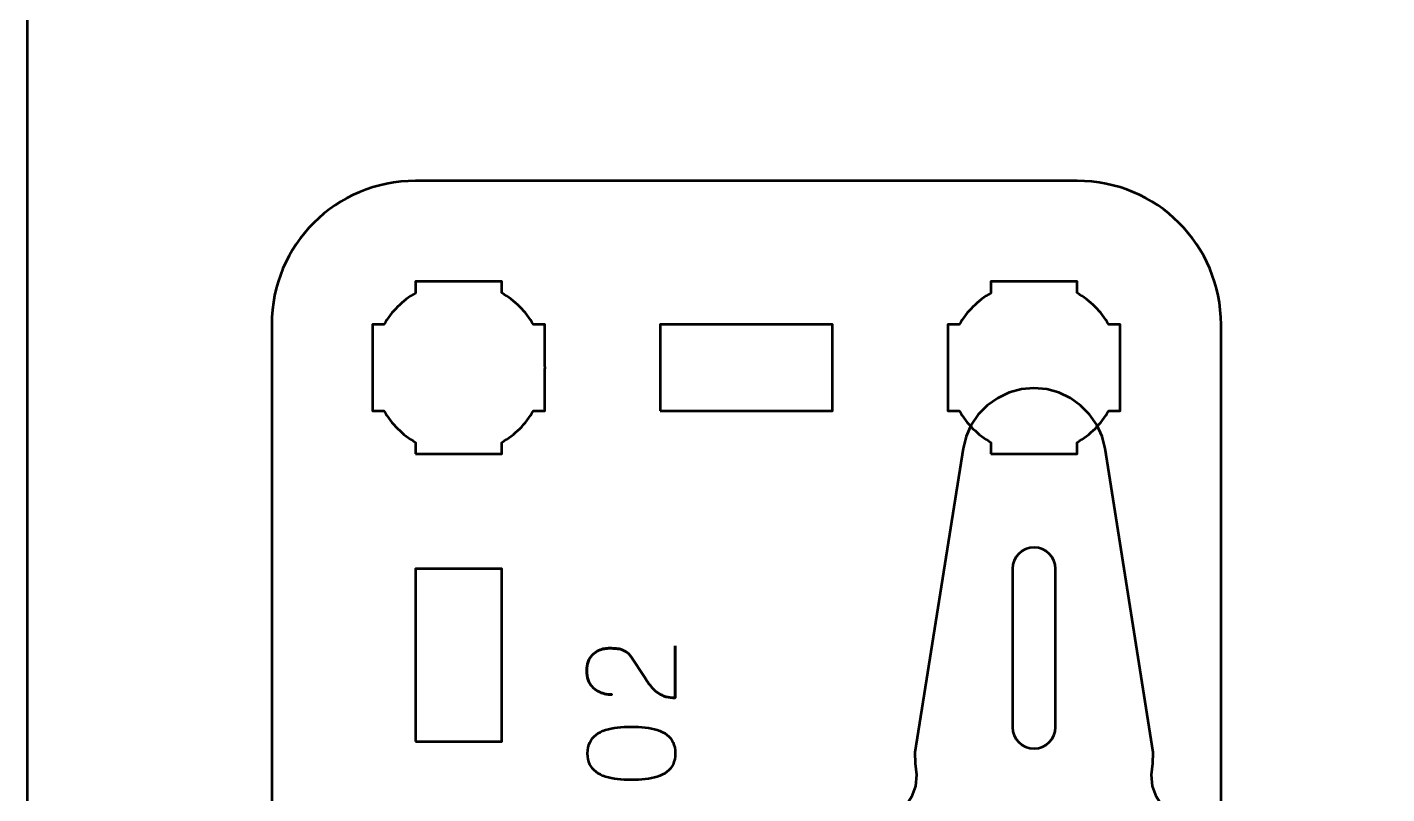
# Model space of a CAD drawing. Header units: centimetres. Extents: x -21 to 0, y -29.7 to 0.
# Drawn here: x -21 to -16.274, y -13.082 to -10.416 of the extents above; entities that cross this region are included whole.
import ezdxf

# ---------------------------------------------------------------- set-up
doc = ezdxf.new("R2010")
doc.units = ezdxf.units.CM
doc.header["$MEASUREMENT"] = 0
doc.layers.add('Layer 1', color=7, linetype='Continuous')

msp = doc.modelspace()

# ---------------------------------------------------------------- linework, layer by layer
at = {"layer": 'Layer 1', "color": 22, "lineweight": 53}
msp.add_open_spline([(-21.00003, -29.19995), (-21.00003, -29.19995), (-21.00003, -0.49992), (-21.00003, -0.49992), (-21.00003, -0.49992), (-21.00003, -0.22295), (-20.77694, 0.00004), (-20.49994, 0.00004), (-20.49994, 0.00004), (-20.49994, 0.00004), (-0.50008, 0.00004), (-0.50008, 0.00004), (-0.50008, 0.00004), (-0.22294, 0.00004), (0.00002, -0.22295), (0.00002, -0.49992), (0.00002, -0.49992), (0.00002, -0.49992), (0.00002, -29.19995), (0.00002, -29.19995), (0.00002, -29.19995), (0.00002, -29.47695), (-0.22294, -29.70004), (-0.50008, -29.70004), (-0.50008, -29.70004), (-0.50008, -29.70004), (-20.49994, -29.70004), (-20.49994, -29.70004), (-20.49994, -29.70004), (-20.77694, -29.70004), (-21.00003, -29.47695), (-21.00003, -29.19995)], degree=3, knots=[0, 0, 0, 0, 0.125, 0.125, 0.125, 0.125, 0.25, 0.25, 0.25, 0.25, 0.375, 0.375, 0.375, 0.375, 0.5, 0.5, 0.5, 0.5, 0.625, 0.625, 0.625, 0.625, 0.75, 0.75, 0.75, 0.75, 0.875, 0.875, 0.875, 0.875, 1, 1, 1, 1], dxfattribs=at)
at = {"layer": 'Layer 1', "color": 114, "lineweight": 53}
msp.add_open_spline([(-20.15003, -15.74994), (-20.15003, -15.74994), (-20.15003, -11.45007), (-20.15003, -11.45007), (-20.15003, -11.45007), (-20.15003, -11.17293), (-19.92694, -10.94997), (-19.64994, -10.94997), (-19.64994, -10.94997), (-19.64994, -10.94997), (-17.35007, -10.94997), (-17.35007, -10.94997), (-17.35007, -10.94997), (-17.07293, -10.94997), (-16.84997, -11.17293), (-16.84997, -11.45007), (-16.84997, -11.45007), (-16.84997, -11.45007), (-16.84997, -15.74994), (-16.84997, -15.74994), (-16.84997, -15.74994), (-16.84997, -16.02694), (-17.07293, -16.25003), (-17.35007, -16.25003), (-17.35007, -16.25003), (-17.35007, -16.25003), (-19.64994, -16.25003), (-19.64994, -16.25003), (-19.64994, -16.25003), (-19.92694, -16.25003), (-20.15003, -16.02694), (-20.15003, -15.74994)], degree=3, knots=[0, 0, 0, 0, 0.125, 0.125, 0.125, 0.125, 0.25, 0.25, 0.25, 0.25, 0.375, 0.375, 0.375, 0.375, 0.5, 0.5, 0.5, 0.5, 0.625, 0.625, 0.625, 0.625, 0.75, 0.75, 0.75, 0.75, 0.875, 0.875, 0.875, 0.875, 1, 1, 1, 1], dxfattribs=at)
at = {"layer": 'Layer 1', "lineweight": 53}
for points, knots in [([(-19.65006, -11.9), (-19.65006, -11.9), (-19.65006, -11.8598), (-19.65006, -11.8598), (-19.65006, -11.8598), (-19.69558, -11.83347), (-19.73351, -11.79551), (-19.75984, -11.75), (-19.75984, -11.75), (-19.75984, -11.75), (-19.80006, -11.75), (-19.80006, -11.75), (-19.80006, -11.75), (-19.80006, -11.75), (-19.80006, -11.45), (-19.80006, -11.45), (-19.80006, -11.45), (-19.80006, -11.45), (-19.75987, -11.45), (-19.75987, -11.45), (-19.75987, -11.45), (-19.73354, -11.40447), (-19.69559, -11.36648), (-19.65006, -11.34012), (-19.65006, -11.34012), (-19.65006, -11.34012), (-19.65006, -11.3), (-19.65006, -11.3), (-19.65006, -11.3), (-19.65006, -11.3), (-19.50464, -11.3), (-19.50464, -11.3), (-19.50464, -11.3), (-19.50464, -11.3), (-19.49999, -11.29994), (-19.49999, -11.29994), (-19.49999, -11.29994), (-19.49999, -11.29994), (-19.49535, -11.3), (-19.49535, -11.3), (-19.49535, -11.3), (-19.49535, -11.3), (-19.35006, -11.3), (-19.35006, -11.3), (-19.35006, -11.3), (-19.35006, -11.3), (-19.35006, -11.34007), (-19.35006, -11.34007), (-19.35006, -11.34007), (-19.30449, -11.36642), (-19.26648, -11.40442), (-19.24012, -11.45), (-19.24012, -11.45), (-19.24012, -11.45), (-19.20006, -11.45), (-19.20006, -11.45), (-19.20006, -11.45), (-19.20006, -11.45), (-19.20006, -11.59328), (-19.20006, -11.59328), (-19.20006, -11.59328), (-19.20006, -11.59328), (-19.19998, -11.59995), (-19.19998, -11.59995), (-19.19998, -11.59995), (-19.19998, -11.59995), (-19.20006, -11.60663), (-19.20006, -11.60663), (-19.20006, -11.60663), (-19.20006, -11.60663), (-19.20006, -11.75), (-19.20006, -11.75), (-19.20006, -11.75), (-19.20006, -11.75), (-19.24016, -11.75), (-19.24016, -11.75), (-19.24016, -11.75), (-19.26652, -11.79554), (-19.30451, -11.83352), (-19.35006, -11.85985), (-19.35006, -11.85985), (-19.35006, -11.85985), (-19.35006, -11.9), (-19.35006, -11.9), (-19.35006, -11.9), (-19.35006, -11.9), (-19.65006, -11.9), (-19.65006, -11.9)], [0, 0, 0, 0, 0.0454545, 0.0454545, 0.0454545, 0.0454545, 0.0909091, 0.0909091, 0.0909091, 0.0909091, 0.1363636, 0.1363636, 0.1363636, 0.1363636, 0.1818182, 0.1818182, 0.1818182, 0.1818182, 0.2272727, 0.2272727, 0.2272727, 0.2272727, 0.2727273, 0.2727273, 0.2727273, 0.2727273, 0.3181818, 0.3181818, 0.3181818, 0.3181818, 0.3636364, 0.3636364, 0.3636364, 0.3636364, 0.4090909, 0.4090909, 0.4090909, 0.4090909, 0.4545455, 0.4545455, 0.4545455, 0.4545455, 0.5, 0.5, 0.5, 0.5, 0.5454545, 0.5454545, 0.5454545, 0.5454545, 0.5909091, 0.5909091, 0.5909091, 0.5909091, 0.6363636, 0.6363636, 0.6363636, 0.6363636, 0.6818182, 0.6818182, 0.6818182, 0.6818182, 0.7272727, 0.7272727, 0.7272727, 0.7272727, 0.7727273, 0.7727273, 0.7727273, 0.7727273, 0.8181818, 0.8181818, 0.8181818, 0.8181818, 0.8636364, 0.8636364, 0.8636364, 0.8636364, 0.9090909, 0.9090909, 0.9090909, 0.9090909, 0.9545455, 0.9545455, 0.9545455, 0.9545455, 1, 1, 1, 1]), ([(-17.65006, -11.9), (-17.65006, -11.9), (-17.65006, -11.8598), (-17.65006, -11.8598), (-17.65006, -11.8598), (-17.69558, -11.83347), (-17.73351, -11.79551), (-17.75984, -11.75), (-17.75984, -11.75), (-17.75984, -11.75), (-17.80006, -11.75), (-17.80006, -11.75), (-17.80006, -11.75), (-17.80006, -11.75), (-17.80006, -11.45), (-17.80006, -11.45), (-17.80006, -11.45), (-17.80006, -11.45), (-17.75987, -11.45), (-17.75987, -11.45), (-17.75987, -11.45), (-17.73354, -11.40447), (-17.69559, -11.36648), (-17.65006, -11.34012), (-17.65006, -11.34012), (-17.65006, -11.34012), (-17.65006, -11.3), (-17.65006, -11.3), (-17.65006, -11.3), (-17.65006, -11.3), (-17.50464, -11.3), (-17.50464, -11.3), (-17.50464, -11.3), (-17.50464, -11.3), (-17.49999, -11.29994), (-17.49999, -11.29994), (-17.49999, -11.29994), (-17.49999, -11.29994), (-17.49535, -11.3), (-17.49535, -11.3), (-17.49535, -11.3), (-17.49535, -11.3), (-17.35006, -11.3), (-17.35006, -11.3), (-17.35006, -11.3), (-17.35006, -11.3), (-17.35006, -11.34007), (-17.35006, -11.34007), (-17.35006, -11.34007), (-17.30449, -11.36642), (-17.26648, -11.40442), (-17.24012, -11.45), (-17.24012, -11.45), (-17.24012, -11.45), (-17.20006, -11.45), (-17.20006, -11.45), (-17.20006, -11.45), (-17.20006, -11.45), (-17.20006, -11.59328), (-17.20006, -11.59328), (-17.20006, -11.59328), (-17.20006, -11.59328), (-17.19998, -11.59995), (-17.19998, -11.59995), (-17.19998, -11.59995), (-17.19998, -11.59995), (-17.20006, -11.60663), (-17.20006, -11.60663), (-17.20006, -11.60663), (-17.20006, -11.60663), (-17.20006, -11.75), (-17.20006, -11.75), (-17.20006, -11.75), (-17.20006, -11.75), (-17.24016, -11.75), (-17.24016, -11.75), (-17.24016, -11.75), (-17.26652, -11.79554), (-17.30451, -11.83352), (-17.35006, -11.85985), (-17.35006, -11.85985), (-17.35006, -11.85985), (-17.35006, -11.9), (-17.35006, -11.9), (-17.35006, -11.9), (-17.35006, -11.9), (-17.65006, -11.9), (-17.65006, -11.9)], [0, 0, 0, 0, 0.0454545, 0.0454545, 0.0454545, 0.0454545, 0.0909091, 0.0909091, 0.0909091, 0.0909091, 0.1363636, 0.1363636, 0.1363636, 0.1363636, 0.1818182, 0.1818182, 0.1818182, 0.1818182, 0.2272727, 0.2272727, 0.2272727, 0.2272727, 0.2727273, 0.2727273, 0.2727273, 0.2727273, 0.3181818, 0.3181818, 0.3181818, 0.3181818, 0.3636364, 0.3636364, 0.3636364, 0.3636364, 0.4090909, 0.4090909, 0.4090909, 0.4090909, 0.4545455, 0.4545455, 0.4545455, 0.4545455, 0.5, 0.5, 0.5, 0.5, 0.5454545, 0.5454545, 0.5454545, 0.5454545, 0.5909091, 0.5909091, 0.5909091, 0.5909091, 0.6363636, 0.6363636, 0.6363636, 0.6363636, 0.6818182, 0.6818182, 0.6818182, 0.6818182, 0.7272727, 0.7272727, 0.7272727, 0.7272727, 0.7727273, 0.7727273, 0.7727273, 0.7727273, 0.8181818, 0.8181818, 0.8181818, 0.8181818, 0.8636364, 0.8636364, 0.8636364, 0.8636364, 0.9090909, 0.9090909, 0.9090909, 0.9090909, 0.9545455, 0.9545455, 0.9545455, 0.9545455, 1, 1, 1, 1]), ([(-18.79999, -11.75007), (-18.79999, -11.75007), (-18.79999, -11.45007), (-18.79999, -11.45007), (-18.79999, -11.45007), (-18.79999, -11.45007), (-18.19998, -11.45007), (-18.19998, -11.45007), (-18.19998, -11.45007), (-18.19998, -11.45007), (-18.19998, -11.75007), (-18.19998, -11.75007), (-18.19998, -11.75007), (-18.19998, -11.75007), (-18.79999, -11.75007), (-18.79999, -11.75007)], [0, 0, 0, 0, 0.25, 0.25, 0.25, 0.25, 0.5, 0.5, 0.5, 0.5, 0.75, 0.75, 0.75, 0.75, 1, 1, 1, 1]), ([(-19.64994, -12.90002), (-19.64994, -12.90002), (-19.64994, -12.30002), (-19.64994, -12.30002), (-19.64994, -12.30002), (-19.64994, -12.30002), (-19.34993, -12.30002), (-19.34993, -12.30002), (-19.34993, -12.30002), (-19.34993, -12.30002), (-19.34993, -12.90002), (-19.34993, -12.90002), (-19.34993, -12.90002), (-19.34993, -12.90002), (-19.64994, -12.90002), (-19.64994, -12.90002)], [0, 0, 0, 0, 0.25, 0.25, 0.25, 0.25, 0.5, 0.5, 0.5, 0.5, 0.75, 0.75, 0.75, 0.75, 1, 1, 1, 1])]:
    msp.add_open_spline(points, degree=3, knots=knots, dxfattribs=at)
at = {"layer": 'Layer 1', "color": 30, "lineweight": 53}
for points, knots in [([(-19.2193, -13.35327), (-19.2193, -13.35327), (-18.16182, -13.18613), (-18.16182, -13.18613), (-18.16182, -13.18613), (-18.16182, -13.18613), (-18.123, -13.18692), (-18.123, -13.18692), (-18.123, -13.18692), (-18.123, -13.18692), (-18.08418, -13.19168), (-18.08418, -13.19168), (-18.08418, -13.19168), (-18.08418, -13.19168), (-18.04537, -13.18771), (-18.04537, -13.18771), (-18.04537, -13.18771), (-18.04537, -13.18771), (-18.00815, -13.17504), (-18.00815, -13.17504), (-18.00815, -13.17504), (-18.00815, -13.17504), (-17.97408, -13.15365), (-17.97408, -13.15365), (-17.97408, -13.15365), (-17.97408, -13.15365), (-17.94636, -13.12591), (-17.94636, -13.12591), (-17.94636, -13.12591), (-17.94636, -13.12591), (-17.92577, -13.09266), (-17.92577, -13.09266), (-17.92577, -13.09266), (-17.92577, -13.09266), (-17.9123, -13.05542), (-17.9123, -13.05542), (-17.9123, -13.05542), (-17.9123, -13.05542), (-17.90834, -13.01581), (-17.90834, -13.01581), (-17.90834, -13.01581), (-17.90834, -13.01581), (-17.91309, -12.97701), (-17.91309, -12.97701), (-17.91309, -12.97701), (-17.91309, -12.97701), (-17.91468, -12.9382), (-17.91468, -12.9382), (-17.91468, -12.9382), (-17.91468, -12.9382), (-17.74674, -11.8815), (-17.74674, -11.8815), (-17.74674, -11.8815), (-17.74674, -11.8815), (-17.73645, -11.83871), (-17.73645, -11.83871), (-17.73645, -11.83871), (-17.73645, -11.83871), (-17.71822, -11.79912), (-17.71822, -11.79912), (-17.71822, -11.79912), (-17.71822, -11.79912), (-17.69367, -11.76267), (-17.69367, -11.76267), (-17.69367, -11.76267), (-17.69367, -11.76267), (-17.66278, -11.73099), (-17.66278, -11.73099), (-17.66278, -11.73099), (-17.66278, -11.73099), (-17.62634, -11.70564), (-17.62634, -11.70564), (-17.62634, -11.70564), (-17.62634, -11.70564), (-17.58673, -11.68663), (-17.58673, -11.68663), (-17.58673, -11.68663), (-17.58673, -11.68663), (-17.54396, -11.67475), (-17.54396, -11.67475), (-17.54396, -11.67475), (-17.54396, -11.67475), (-17.50039, -11.67079), (-17.50039, -11.67079), (-17.50039, -11.67079), (-17.50039, -11.67079), (-17.45603, -11.67475), (-17.45603, -11.67475), (-17.45603, -11.67475), (-17.45603, -11.67475), (-17.41326, -11.68663), (-17.41326, -11.68663), (-17.41326, -11.68663), (-17.41326, -11.68663), (-17.37365, -11.70564), (-17.37365, -11.70564), (-17.37365, -11.70564), (-17.37365, -11.70564), (-17.33801, -11.73099), (-17.33801, -11.73099), (-17.33801, -11.73099), (-17.33801, -11.73099), (-17.30712, -11.76267), (-17.30712, -11.76267), (-17.30712, -11.76267), (-17.30712, -11.76267), (-17.28177, -11.79912), (-17.28177, -11.79912), (-17.28177, -11.79912), (-17.28177, -11.79912), (-17.26355, -11.83871), (-17.26355, -11.83871), (-17.26355, -11.83871), (-17.26355, -11.83871), (-17.25325, -11.8815), (-17.25325, -11.8815), (-17.25325, -11.8815), (-17.25325, -11.8815), (-17.08611, -12.9382), (-17.08611, -12.9382), (-17.08611, -12.9382), (-17.08611, -12.9382), (-17.08691, -12.97701), (-17.08691, -12.97701), (-17.08691, -12.97701), (-17.08691, -12.97701), (-17.09166, -13.01581), (-17.09166, -13.01581), (-17.09166, -13.01581), (-17.09166, -13.01581), (-17.08769, -13.05542), (-17.08769, -13.05542), (-17.08769, -13.05542), (-17.08769, -13.05542), (-17.07423, -13.09266), (-17.07423, -13.09266), (-17.07423, -13.09266), (-17.07423, -13.09266), (-17.05364, -13.12591), (-17.05364, -13.12591), (-17.05364, -13.12591), (-17.05364, -13.12591), (-17.02591, -13.15365), (-17.02591, -13.15365), (-17.02591, -13.15365), (-17.02591, -13.15365), (-16.99264, -13.17504), (-16.99264, -13.17504), (-16.99264, -13.17504), (-16.99264, -13.17504), (-16.95541, -13.18771), (-16.95541, -13.18771), (-16.95541, -13.18771), (-16.95541, -13.18771), (-16.91581, -13.19168), (-16.91581, -13.19168), (-16.91581, -13.19168), (-16.91581, -13.19168), (-16.87699, -13.18692), (-16.87699, -13.18692), (-16.87699, -13.18692), (-16.87699, -13.18692), (-16.84997, -13.18637), (-16.84997, -13.18637), (-16.84997, -13.18637), (-16.84997, -13.18637), (-16.84997, -14.01365), (-16.84997, -14.01365), (-16.84997, -14.01365), (-16.84997, -14.01365), (-16.87699, -14.0131), (-16.87699, -14.0131), (-16.87699, -14.0131), (-16.87699, -14.0131), (-16.91581, -14.00835), (-16.91581, -14.00835), (-16.91581, -14.00835), (-16.91581, -14.00835), (-16.95541, -14.01231), (-16.95541, -14.01231), (-16.95541, -14.01231), (-16.95541, -14.01231), (-16.99264, -14.02498), (-16.99264, -14.02498), (-16.99264, -14.02498), (-16.99264, -14.02498), (-17.02591, -14.04637), (-17.02591, -14.04637), (-17.02591, -14.04637), (-17.02591, -14.04637), (-17.05364, -14.0741), (-17.05364, -14.0741), (-17.05364, -14.0741), (-17.05364, -14.0741), (-17.07423, -14.10737), (-17.07423, -14.10737), (-17.07423, -14.10737), (-17.07423, -14.10737), (-17.08769, -14.14459), (-17.08769, -14.14459), (-17.08769, -14.14459), (-17.08769, -14.14459), (-17.09166, -14.1842), (-17.09166, -14.1842), (-17.09166, -14.1842), (-17.09166, -14.1842), (-17.08691, -14.22301), (-17.08691, -14.22301), (-17.08691, -14.22301), (-17.08691, -14.22301), (-17.08611, -14.26103), (-17.08611, -14.26103), (-17.08611, -14.26103), (-17.08611, -14.26103), (-17.25325, -15.31851), (-17.25325, -15.31851), (-17.25325, -15.31851), (-17.25325, -15.31851), (-17.26355, -15.36128), (-17.26355, -15.36128), (-17.26355, -15.36128), (-17.26355, -15.36128), (-17.28177, -15.40089), (-17.28177, -15.40089), (-17.28177, -15.40089), (-17.28177, -15.40089), (-17.30712, -15.43733), (-17.30712, -15.43733), (-17.30712, -15.43733), (-17.30712, -15.43733), (-17.33801, -15.46901), (-17.33801, -15.46901), (-17.33801, -15.46901), (-17.33801, -15.46901), (-17.37365, -15.49436), (-17.37365, -15.49436), (-17.37365, -15.49436), (-17.37365, -15.49436), (-17.41326, -15.51336), (-17.41326, -15.51336), (-17.41326, -15.51336), (-17.41326, -15.51336), (-17.45603, -15.52526), (-17.45603, -15.52526), (-17.45603, -15.52526), (-17.45603, -15.52526), (-17.50039, -15.52922), (-17.50039, -15.52922), (-17.50039, -15.52922), (-17.50039, -15.52922), (-17.54396, -15.52526), (-17.54396, -15.52526), (-17.54396, -15.52526), (-17.54396, -15.52526), (-17.58673, -15.51336), (-17.58673, -15.51336), (-17.58673, -15.51336), (-17.58673, -15.51336), (-17.62634, -15.49436), (-17.62634, -15.49436), (-17.62634, -15.49436), (-17.62634, -15.49436), (-17.66278, -15.46901), (-17.66278, -15.46901), (-17.66278, -15.46901), (-17.66278, -15.46901), (-17.69367, -15.43733), (-17.69367, -15.43733), (-17.69367, -15.43733), (-17.69367, -15.43733), (-17.71822, -15.40089), (-17.71822, -15.40089), (-17.71822, -15.40089), (-17.71822, -15.40089), (-17.73645, -15.36128), (-17.73645, -15.36128), (-17.73645, -15.36128), (-17.73645, -15.36128), (-17.74674, -15.31851), (-17.74674, -15.31851), (-17.74674, -15.31851), (-17.74674, -15.31851), (-17.91468, -14.26103), (-17.91468, -14.26103), (-17.91468, -14.26103), (-17.91468, -14.26103), (-17.91309, -14.22301), (-17.91309, -14.22301), (-17.91309, -14.22301), (-17.91309, -14.22301), (-17.90834, -14.1842), (-17.90834, -14.1842), (-17.90834, -14.1842), (-17.90834, -14.1842), (-17.9123, -14.14459), (-17.9123, -14.14459), (-17.9123, -14.14459), (-17.9123, -14.14459), (-17.92577, -14.10737), (-17.92577, -14.10737), (-17.92577, -14.10737), (-17.92577, -14.10737), (-17.94636, -14.0741), (-17.94636, -14.0741), (-17.94636, -14.0741), (-17.94636, -14.0741), (-17.97408, -14.04637), (-17.97408, -14.04637), (-17.97408, -14.04637), (-17.97408, -14.04637), (-18.00815, -14.02498), (-18.00815, -14.02498), (-18.00815, -14.02498), (-18.00815, -14.02498), (-18.04537, -14.01231), (-18.04537, -14.01231), (-18.04537, -14.01231), (-18.04537, -14.01231), (-18.08418, -14.00835), (-18.08418, -14.00835), (-18.08418, -14.00835), (-18.08418, -14.00835), (-18.123, -14.0131), (-18.123, -14.0131), (-18.123, -14.0131), (-18.123, -14.0131), (-18.16182, -14.01389), (-18.16182, -14.01389), (-18.16182, -14.01389), (-18.16182, -14.01389), (-19.2193, -13.84676), (-19.2193, -13.84676), (-19.2193, -13.84676), (-19.2193, -13.84676), (-19.26207, -13.83646), (-19.26207, -13.83646), (-19.26207, -13.83646), (-19.26207, -13.83646), (-19.30247, -13.81824), (-19.30247, -13.81824), (-19.30247, -13.81824), (-19.30247, -13.81824), (-19.33891, -13.79289), (-19.33891, -13.79289), (-19.33891, -13.79289), (-19.33891, -13.79289), (-19.3698, -13.762), (-19.3698, -13.762), (-19.3698, -13.762), (-19.3698, -13.762), (-19.39594, -13.72636), (-19.39594, -13.72636), (-19.39594, -13.72636), (-19.39594, -13.72636), (-19.41416, -13.68675), (-19.41416, -13.68675), (-19.41416, -13.68675), (-19.41416, -13.68675), (-19.42604, -13.64396), (-19.42604, -13.64396), (-19.42604, -13.64396), (-19.42604, -13.64396), (-19.43, -13.59961), (-19.43, -13.59961), (-19.43, -13.59961), (-19.43, -13.59961), (-19.42604, -13.55604), (-19.42604, -13.55604), (-19.42604, -13.55604), (-19.42604, -13.55604), (-19.41416, -13.51327), (-19.41416, -13.51327), (-19.41416, -13.51327), (-19.41416, -13.51327), (-19.39594, -13.47366), (-19.39594, -13.47366), (-19.39594, -13.47366), (-19.39594, -13.47366), (-19.3698, -13.43802), (-19.3698, -13.43802), (-19.3698, -13.43802), (-19.3698, -13.43802), (-19.33891, -13.40713), (-19.33891, -13.40713), (-19.33891, -13.40713), (-19.33891, -13.40713), (-19.30247, -13.38177), (-19.30247, -13.38177), (-19.30247, -13.38177), (-19.30247, -13.38177), (-19.26207, -13.36356), (-19.26207, -13.36356), (-19.26207, -13.36356), (-19.26207, -13.36356), (-19.2193, -13.35327), (-19.2193, -13.35327)], [0, 0, 0, 0, 0.010101, 0.010101, 0.010101, 0.010101, 0.020202, 0.020202, 0.020202, 0.020202, 0.030303, 0.030303, 0.030303, 0.030303, 0.040404, 0.040404, 0.040404, 0.040404, 0.0505051, 0.0505051, 0.0505051, 0.0505051, 0.0606061, 0.0606061, 0.0606061, 0.0606061, 0.0707071, 0.0707071, 0.0707071, 0.0707071, 0.0808081, 0.0808081, 0.0808081, 0.0808081, 0.0909091, 0.0909091, 0.0909091, 0.0909091, 0.1010101, 0.1010101, 0.1010101, 0.1010101, 0.1111111, 0.1111111, 0.1111111, 0.1111111, 0.1212121, 0.1212121, 0.1212121, 0.1212121, 0.1313131, 0.1313131, 0.1313131, 0.1313131, 0.1414141, 0.1414141, 0.1414141, 0.1414141, 0.1515152, 0.1515152, 0.1515152, 0.1515152, 0.1616162, 0.1616162, 0.1616162, 0.1616162, 0.1717172, 0.1717172, 0.1717172, 0.1717172, 0.1818182, 0.1818182, 0.1818182, 0.1818182, 0.1919192, 0.1919192, 0.1919192, 0.1919192, 0.2020202, 0.2020202, 0.2020202, 0.2020202, 0.2121212, 0.2121212, 0.2121212, 0.2121212, 0.2222222, 0.2222222, 0.2222222, 0.2222222, 0.2323232, 0.2323232, 0.2323232, 0.2323232, 0.2424242, 0.2424242, 0.2424242, 0.2424242, 0.2525253, 0.2525253, 0.2525253, 0.2525253, 0.2626263, 0.2626263, 0.2626263, 0.2626263, 0.2727273, 0.2727273, 0.2727273, 0.2727273, 0.2828283, 0.2828283, 0.2828283, 0.2828283, 0.2929293, 0.2929293, 0.2929293, 0.2929293, 0.3030303, 0.3030303, 0.3030303, 0.3030303, 0.3131313, 0.3131313, 0.3131313, 0.3131313, 0.3232323, 0.3232323, 0.3232323, 0.3232323, 0.3333333, 0.3333333, 0.3333333, 0.3333333, 0.3434343, 0.3434343, 0.3434343, 0.3434343, 0.3535354, 0.3535354, 0.3535354, 0.3535354, 0.3636364, 0.3636364, 0.3636364, 0.3636364, 0.3737374, 0.3737374, 0.3737374, 0.3737374, 0.3838384, 0.3838384, 0.3838384, 0.3838384, 0.3939394, 0.3939394, 0.3939394, 0.3939394, 0.4040404, 0.4040404, 0.4040404, 0.4040404, 0.4141414, 0.4141414, 0.4141414, 0.4141414, 0.4242424, 0.4242424, 0.4242424, 0.4242424, 0.4343434, 0.4343434, 0.4343434, 0.4343434, 0.4444444, 0.4444444, 0.4444444, 0.4444444, 0.4545455, 0.4545455, 0.4545455, 0.4545455, 0.4646465, 0.4646465, 0.4646465, 0.4646465, 0.4747475, 0.4747475, 0.4747475, 0.4747475, 0.4848485, 0.4848485, 0.4848485, 0.4848485, 0.4949495, 0.4949495, 0.4949495, 0.4949495, 0.5050505, 0.5050505, 0.5050505, 0.5050505, 0.5151515, 0.5151515, 0.5151515, 0.5151515, 0.5252525, 0.5252525, 0.5252525, 0.5252525, 0.5353535, 0.5353535, 0.5353535, 0.5353535, 0.5454545, 0.5454545, 0.5454545, 0.5454545, 0.5555556, 0.5555556, 0.5555556, 0.5555556, 0.5656566, 0.5656566, 0.5656566, 0.5656566, 0.5757576, 0.5757576, 0.5757576, 0.5757576, 0.5858586, 0.5858586, 0.5858586, 0.5858586, 0.5959596, 0.5959596, 0.5959596, 0.5959596, 0.6060606, 0.6060606, 0.6060606, 0.6060606, 0.6161616, 0.6161616, 0.6161616, 0.6161616, 0.6262626, 0.6262626, 0.6262626, 0.6262626, 0.6363636, 0.6363636, 0.6363636, 0.6363636, 0.6464646, 0.6464646, 0.6464646, 0.6464646, 0.6565657, 0.6565657, 0.6565657, 0.6565657, 0.6666667, 0.6666667, 0.6666667, 0.6666667, 0.6767677, 0.6767677, 0.6767677, 0.6767677, 0.6868687, 0.6868687, 0.6868687, 0.6868687, 0.6969697, 0.6969697, 0.6969697, 0.6969697, 0.7070707, 0.7070707, 0.7070707, 0.7070707, 0.7171717, 0.7171717, 0.7171717, 0.7171717, 0.7272727, 0.7272727, 0.7272727, 0.7272727, 0.7373737, 0.7373737, 0.7373737, 0.7373737, 0.7474747, 0.7474747, 0.7474747, 0.7474747, 0.7575758, 0.7575758, 0.7575758, 0.7575758, 0.7676768, 0.7676768, 0.7676768, 0.7676768, 0.7777778, 0.7777778, 0.7777778, 0.7777778, 0.7878788, 0.7878788, 0.7878788, 0.7878788, 0.7979798, 0.7979798, 0.7979798, 0.7979798, 0.8080808, 0.8080808, 0.8080808, 0.8080808, 0.8181818, 0.8181818, 0.8181818, 0.8181818, 0.8282828, 0.8282828, 0.8282828, 0.8282828, 0.8383838, 0.8383838, 0.8383838, 0.8383838, 0.8484848, 0.8484848, 0.8484848, 0.8484848, 0.8585859, 0.8585859, 0.8585859, 0.8585859, 0.8686869, 0.8686869, 0.8686869, 0.8686869, 0.8787879, 0.8787879, 0.8787879, 0.8787879, 0.8888889, 0.8888889, 0.8888889, 0.8888889, 0.8989899, 0.8989899, 0.8989899, 0.8989899, 0.9090909, 0.9090909, 0.9090909, 0.9090909, 0.9191919, 0.9191919, 0.9191919, 0.9191919, 0.9292929, 0.9292929, 0.9292929, 0.9292929, 0.9393939, 0.9393939, 0.9393939, 0.9393939, 0.9494949, 0.9494949, 0.9494949, 0.9494949, 0.959596, 0.959596, 0.959596, 0.959596, 0.969697, 0.969697, 0.969697, 0.969697, 0.979798, 0.979798, 0.979798, 0.979798, 0.989899, 0.989899, 0.989899, 0.989899, 1, 1, 1, 1]), ([(-18.74718, -12.56711), (-18.74718, -12.56711), (-18.74718, -12.74872), (-18.74718, -12.74872), (-18.74718, -12.74872), (-18.75946, -12.74837), (-18.77032, -12.74682), (-18.77964, -12.7442), (-18.77964, -12.7442), (-18.78895, -12.74152), (-18.79713, -12.73793), (-18.80419, -12.73348), (-18.80419, -12.73348), (-18.81124, -12.72896), (-18.81752, -12.72381), (-18.82303, -12.71796), (-18.82303, -12.71796), (-18.8286, -12.7121), (-18.83368, -12.70582), (-18.83848, -12.69905), (-18.83848, -12.69905), (-18.84321, -12.69228), (-18.84793, -12.68529), (-18.85259, -12.67802), (-18.85259, -12.67802), (-18.85259, -12.67802), (-18.90085, -12.60563), (-18.90085, -12.60563), (-18.90085, -12.60563), (-18.90607, -12.59823), (-18.91171, -12.59244), (-18.91792, -12.58835), (-18.91792, -12.58835), (-18.92406, -12.58419), (-18.93055, -12.58129), (-18.93733, -12.57953), (-18.93733, -12.57953), (-18.94417, -12.57784), (-18.95108, -12.57678), (-18.95821, -12.57643), (-18.95821, -12.57643), (-18.96534, -12.57607), (-18.97246, -12.57593), (-18.97959, -12.576), (-18.97959, -12.576), (-18.98544, -12.576), (-18.99172, -12.57678), (-18.9985, -12.57833), (-18.9985, -12.57833), (-19.0052, -12.57995), (-19.0119, -12.58249), (-19.01853, -12.58609), (-19.01853, -12.58609), (-19.02517, -12.58969), (-19.03123, -12.59449), (-19.03674, -12.60048), (-19.03674, -12.60048), (-19.04217, -12.60648), (-19.04654, -12.61389), (-19.04986, -12.62271), (-19.04986, -12.62271), (-19.05318, -12.63153), (-19.05487, -12.6419), (-19.05494, -12.65389), (-19.05494, -12.65389), (-19.05487, -12.66596), (-19.05318, -12.67661), (-19.04993, -12.68579), (-19.04993, -12.68579), (-19.04669, -12.69496), (-19.04217, -12.70279), (-19.03646, -12.70928), (-19.03646, -12.70928), (-19.03074, -12.71577), (-19.02411, -12.72099), (-19.0167, -12.72508), (-19.0167, -12.72508), (-19.00929, -12.72918), (-19.00139, -12.73214), (-18.99306, -12.73404), (-18.99306, -12.73404), (-18.98474, -12.73595), (-18.97627, -12.73687), (-18.96773, -12.73687), (-18.96773, -12.73687), (-18.97627, -12.73687), (-18.98474, -12.73595), (-18.99306, -12.73404), (-18.99306, -12.73404), (-19.00139, -12.73214), (-19.00929, -12.72918), (-19.0167, -12.72508), (-19.0167, -12.72508), (-19.02411, -12.72099), (-19.03074, -12.71577), (-19.03646, -12.70928), (-19.03646, -12.70928), (-19.04217, -12.70279), (-19.04669, -12.69496), (-19.04993, -12.68579), (-19.04993, -12.68579), (-19.05318, -12.67661), (-19.05487, -12.66596), (-19.05494, -12.65389), (-19.05494, -12.65389), (-19.05487, -12.6419), (-19.05318, -12.63153), (-19.04986, -12.62271), (-19.04986, -12.62271), (-19.04654, -12.61389), (-19.04217, -12.60648), (-19.03674, -12.60048), (-19.03674, -12.60048), (-19.03123, -12.59449), (-19.02517, -12.58969), (-19.01853, -12.58609), (-19.01853, -12.58609), (-19.0119, -12.58249), (-19.0052, -12.57995), (-18.9985, -12.57833), (-18.9985, -12.57833), (-18.99172, -12.57678), (-18.98544, -12.576), (-18.97959, -12.576), (-18.97959, -12.576), (-18.97246, -12.57593), (-18.96534, -12.57607), (-18.95821, -12.57643), (-18.95821, -12.57643), (-18.95108, -12.57678), (-18.94417, -12.57784), (-18.93733, -12.57953), (-18.93733, -12.57953), (-18.93055, -12.58129), (-18.92406, -12.58419), (-18.91792, -12.58835), (-18.91792, -12.58835), (-18.91171, -12.59244), (-18.90607, -12.59823), (-18.90085, -12.60563), (-18.90085, -12.60563), (-18.90085, -12.60563), (-18.85259, -12.67802), (-18.85259, -12.67802), (-18.85259, -12.67802), (-18.84793, -12.68529), (-18.84321, -12.69228), (-18.83848, -12.69905), (-18.83848, -12.69905), (-18.83368, -12.70582), (-18.8286, -12.7121), (-18.82303, -12.71796), (-18.82303, -12.71796), (-18.81752, -12.72381), (-18.81124, -12.72896), (-18.80419, -12.73348), (-18.80419, -12.73348), (-18.79713, -12.73793), (-18.78895, -12.74152), (-18.77964, -12.7442), (-18.77964, -12.7442), (-18.77032, -12.74682), (-18.75946, -12.74837), (-18.74718, -12.74872), (-18.74718, -12.74872), (-18.74718, -12.74872), (-18.74718, -12.56711), (-18.74718, -12.56711)], [0, 0, 0, 0, 0.0238095, 0.0238095, 0.0238095, 0.0238095, 0.047619, 0.047619, 0.047619, 0.047619, 0.0714286, 0.0714286, 0.0714286, 0.0714286, 0.0952381, 0.0952381, 0.0952381, 0.0952381, 0.1190476, 0.1190476, 0.1190476, 0.1190476, 0.1428571, 0.1428571, 0.1428571, 0.1428571, 0.1666667, 0.1666667, 0.1666667, 0.1666667, 0.1904762, 0.1904762, 0.1904762, 0.1904762, 0.2142857, 0.2142857, 0.2142857, 0.2142857, 0.2380952, 0.2380952, 0.2380952, 0.2380952, 0.2619048, 0.2619048, 0.2619048, 0.2619048, 0.2857143, 0.2857143, 0.2857143, 0.2857143, 0.3095238, 0.3095238, 0.3095238, 0.3095238, 0.3333333, 0.3333333, 0.3333333, 0.3333333, 0.3571429, 0.3571429, 0.3571429, 0.3571429, 0.3809524, 0.3809524, 0.3809524, 0.3809524, 0.4047619, 0.4047619, 0.4047619, 0.4047619, 0.4285714, 0.4285714, 0.4285714, 0.4285714, 0.452381, 0.452381, 0.452381, 0.452381, 0.4761905, 0.4761905, 0.4761905, 0.4761905, 0.5, 0.5, 0.5, 0.5, 0.5238095, 0.5238095, 0.5238095, 0.5238095, 0.547619, 0.547619, 0.547619, 0.547619, 0.5714286, 0.5714286, 0.5714286, 0.5714286, 0.5952381, 0.5952381, 0.5952381, 0.5952381, 0.6190476, 0.6190476, 0.6190476, 0.6190476, 0.6428571, 0.6428571, 0.6428571, 0.6428571, 0.6666667, 0.6666667, 0.6666667, 0.6666667, 0.6904762, 0.6904762, 0.6904762, 0.6904762, 0.7142857, 0.7142857, 0.7142857, 0.7142857, 0.7380952, 0.7380952, 0.7380952, 0.7380952, 0.7619048, 0.7619048, 0.7619048, 0.7619048, 0.7857143, 0.7857143, 0.7857143, 0.7857143, 0.8095238, 0.8095238, 0.8095238, 0.8095238, 0.8333333, 0.8333333, 0.8333333, 0.8333333, 0.8571429, 0.8571429, 0.8571429, 0.8571429, 0.8809524, 0.8809524, 0.8809524, 0.8809524, 0.9047619, 0.9047619, 0.9047619, 0.9047619, 0.9285714, 0.9285714, 0.9285714, 0.9285714, 0.952381, 0.952381, 0.952381, 0.952381, 0.9761905, 0.9761905, 0.9761905, 0.9761905, 1, 1, 1, 1]), ([(-18.74718, -12.94133), (-18.74725, -12.92652), (-18.74986, -12.91375), (-18.75494, -12.90309), (-18.75494, -12.90309), (-18.76002, -12.89251), (-18.76729, -12.88369), (-18.77653, -12.87664), (-18.77653, -12.87664), (-18.78584, -12.86965), (-18.79685, -12.86415), (-18.80955, -12.86006), (-18.80955, -12.86006), (-18.82225, -12.85603), (-18.83615, -12.85314), (-18.85139, -12.85152), (-18.85139, -12.85152), (-18.86663, -12.84982), (-18.88265, -12.84898), (-18.89958, -12.84905), (-18.89958, -12.84905), (-18.91644, -12.84898), (-18.93246, -12.84982), (-18.94763, -12.85152), (-18.94763, -12.85152), (-18.9628, -12.85314), (-18.97677, -12.85603), (-18.98947, -12.86006), (-18.98947, -12.86006), (-19.0021, -12.86415), (-19.0131, -12.86965), (-19.02249, -12.87664), (-19.02249, -12.87664), (-19.0318, -12.88369), (-19.03907, -12.89251), (-19.04415, -12.90309), (-19.04415, -12.90309), (-19.0493, -12.91375), (-19.05191, -12.92652), (-19.05198, -12.94133), (-19.05198, -12.94133), (-19.05191, -12.95615), (-19.0493, -12.96892), (-19.04415, -12.97958), (-19.04415, -12.97958), (-19.03907, -12.99016), (-19.0318, -12.99898), (-19.02249, -13.00603), (-19.02249, -13.00603), (-19.0131, -13.01302), (-19.0021, -13.01852), (-18.98947, -13.02261), (-18.98947, -13.02261), (-18.97677, -13.02664), (-18.9628, -13.02953), (-18.94763, -13.03115), (-18.94763, -13.03115), (-18.93246, -13.03284), (-18.91644, -13.03369), (-18.89958, -13.03362), (-18.89958, -13.03362), (-18.88265, -13.03369), (-18.86663, -13.03284), (-18.85139, -13.03115), (-18.85139, -13.03115), (-18.83615, -13.02953), (-18.82225, -13.02664), (-18.80955, -13.02261), (-18.80955, -13.02261), (-18.79685, -13.01852), (-18.78584, -13.01302), (-18.77653, -13.00603), (-18.77653, -13.00603), (-18.76729, -12.99898), (-18.76002, -12.99016), (-18.75494, -12.97958), (-18.75494, -12.97958), (-18.74986, -12.96892), (-18.74725, -12.95615), (-18.74718, -12.94133)], [0, 0, 0, 0, 0.05, 0.05, 0.05, 0.05, 0.1, 0.1, 0.1, 0.1, 0.15, 0.15, 0.15, 0.15, 0.2, 0.2, 0.2, 0.2, 0.25, 0.25, 0.25, 0.25, 0.3, 0.3, 0.3, 0.3, 0.35, 0.35, 0.35, 0.35, 0.4, 0.4, 0.4, 0.4, 0.45, 0.45, 0.45, 0.45, 0.5, 0.5, 0.5, 0.5, 0.55, 0.55, 0.55, 0.55, 0.6, 0.6, 0.6, 0.6, 0.65, 0.65, 0.65, 0.65, 0.7, 0.7, 0.7, 0.7, 0.75, 0.75, 0.75, 0.75, 0.8, 0.8, 0.8, 0.8, 0.85, 0.85, 0.85, 0.85, 0.9, 0.9, 0.9, 0.9, 0.95, 0.95, 0.95, 0.95, 1, 1, 1, 1]), ([(-18.74718, -12.94133), (-18.74725, -12.92652), (-18.74986, -12.91375), (-18.75494, -12.90309), (-18.75494, -12.90309), (-18.76002, -12.89251), (-18.76729, -12.88369), (-18.77653, -12.87664), (-18.77653, -12.87664), (-18.78584, -12.86965), (-18.79685, -12.86415), (-18.80955, -12.86006), (-18.80955, -12.86006), (-18.82225, -12.85603), (-18.83615, -12.85314), (-18.85139, -12.85152), (-18.85139, -12.85152), (-18.86663, -12.84982), (-18.88265, -12.84898), (-18.89958, -12.84905), (-18.89958, -12.84905), (-18.91644, -12.84898), (-18.93246, -12.84982), (-18.94763, -12.85152), (-18.94763, -12.85152), (-18.9628, -12.85314), (-18.97677, -12.85603), (-18.98947, -12.86006), (-18.98947, -12.86006), (-19.0021, -12.86415), (-19.0131, -12.86965), (-19.02249, -12.87664), (-19.02249, -12.87664), (-19.0318, -12.88369), (-19.03907, -12.89251), (-19.04415, -12.90309), (-19.04415, -12.90309), (-19.0493, -12.91375), (-19.05191, -12.92652), (-19.05198, -12.94133), (-19.05198, -12.94133), (-19.05191, -12.95615), (-19.0493, -12.96892), (-19.04415, -12.97958), (-19.04415, -12.97958), (-19.03907, -12.99016), (-19.0318, -12.99898), (-19.02249, -13.00603), (-19.02249, -13.00603), (-19.0131, -13.01302), (-19.0021, -13.01852), (-18.98947, -13.02261), (-18.98947, -13.02261), (-18.97677, -13.02664), (-18.9628, -13.02953), (-18.94763, -13.03115), (-18.94763, -13.03115), (-18.93246, -13.03284), (-18.91644, -13.03369), (-18.89958, -13.03362), (-18.89958, -13.03362), (-18.88265, -13.03369), (-18.86663, -13.03284), (-18.85139, -13.03115), (-18.85139, -13.03115), (-18.83615, -13.02953), (-18.82225, -13.02664), (-18.80955, -13.02261), (-18.80955, -13.02261), (-18.79685, -13.01852), (-18.78584, -13.01302), (-18.77653, -13.00603), (-18.77653, -13.00603), (-18.76729, -12.99898), (-18.76002, -12.99016), (-18.75494, -12.97958), (-18.75494, -12.97958), (-18.74986, -12.96892), (-18.74725, -12.95615), (-18.74718, -12.94133)], [0, 0, 0, 0, 0.05, 0.05, 0.05, 0.05, 0.1, 0.1, 0.1, 0.1, 0.15, 0.15, 0.15, 0.15, 0.2, 0.2, 0.2, 0.2, 0.25, 0.25, 0.25, 0.25, 0.3, 0.3, 0.3, 0.3, 0.35, 0.35, 0.35, 0.35, 0.4, 0.4, 0.4, 0.4, 0.45, 0.45, 0.45, 0.45, 0.5, 0.5, 0.5, 0.5, 0.55, 0.55, 0.55, 0.55, 0.6, 0.6, 0.6, 0.6, 0.65, 0.65, 0.65, 0.65, 0.7, 0.7, 0.7, 0.7, 0.75, 0.75, 0.75, 0.75, 0.8, 0.8, 0.8, 0.8, 0.85, 0.85, 0.85, 0.85, 0.9, 0.9, 0.9, 0.9, 0.95, 0.95, 0.95, 0.95, 1, 1, 1, 1])]:
    msp.add_open_spline(points, degree=3, knots=knots, dxfattribs=at)
at = {"layer": 'Layer 1', "color": 250, "lineweight": 53}
msp.add_open_spline([(-17.425, -12.84999), (-17.425, -12.8914), (-17.45859, -12.92499), (-17.5, -12.92499), (-17.5, -12.92499), (-17.54141, -12.92499), (-17.575, -12.8914), (-17.575, -12.84999), (-17.575, -12.84999), (-17.575, -12.84999), (-17.575, -12.29999), (-17.575, -12.29999), (-17.575, -12.29999), (-17.575, -12.25858), (-17.54141, -12.22499), (-17.5, -12.22499), (-17.5, -12.22499), (-17.45859, -12.22499), (-17.425, -12.25858), (-17.425, -12.29999), (-17.425, -12.29999), (-17.425, -12.29999), (-17.425, -12.84999), (-17.425, -12.84999)], degree=3, knots=[0, 0, 0, 0, 0.1666667, 0.1666667, 0.1666667, 0.1666667, 0.3333333, 0.3333333, 0.3333333, 0.3333333, 0.5, 0.5, 0.5, 0.5, 0.6666667, 0.6666667, 0.6666667, 0.6666667, 0.8333333, 0.8333333, 0.8333333, 0.8333333, 1, 1, 1, 1], dxfattribs=at)

doc.saveas('drawing.dxf')
